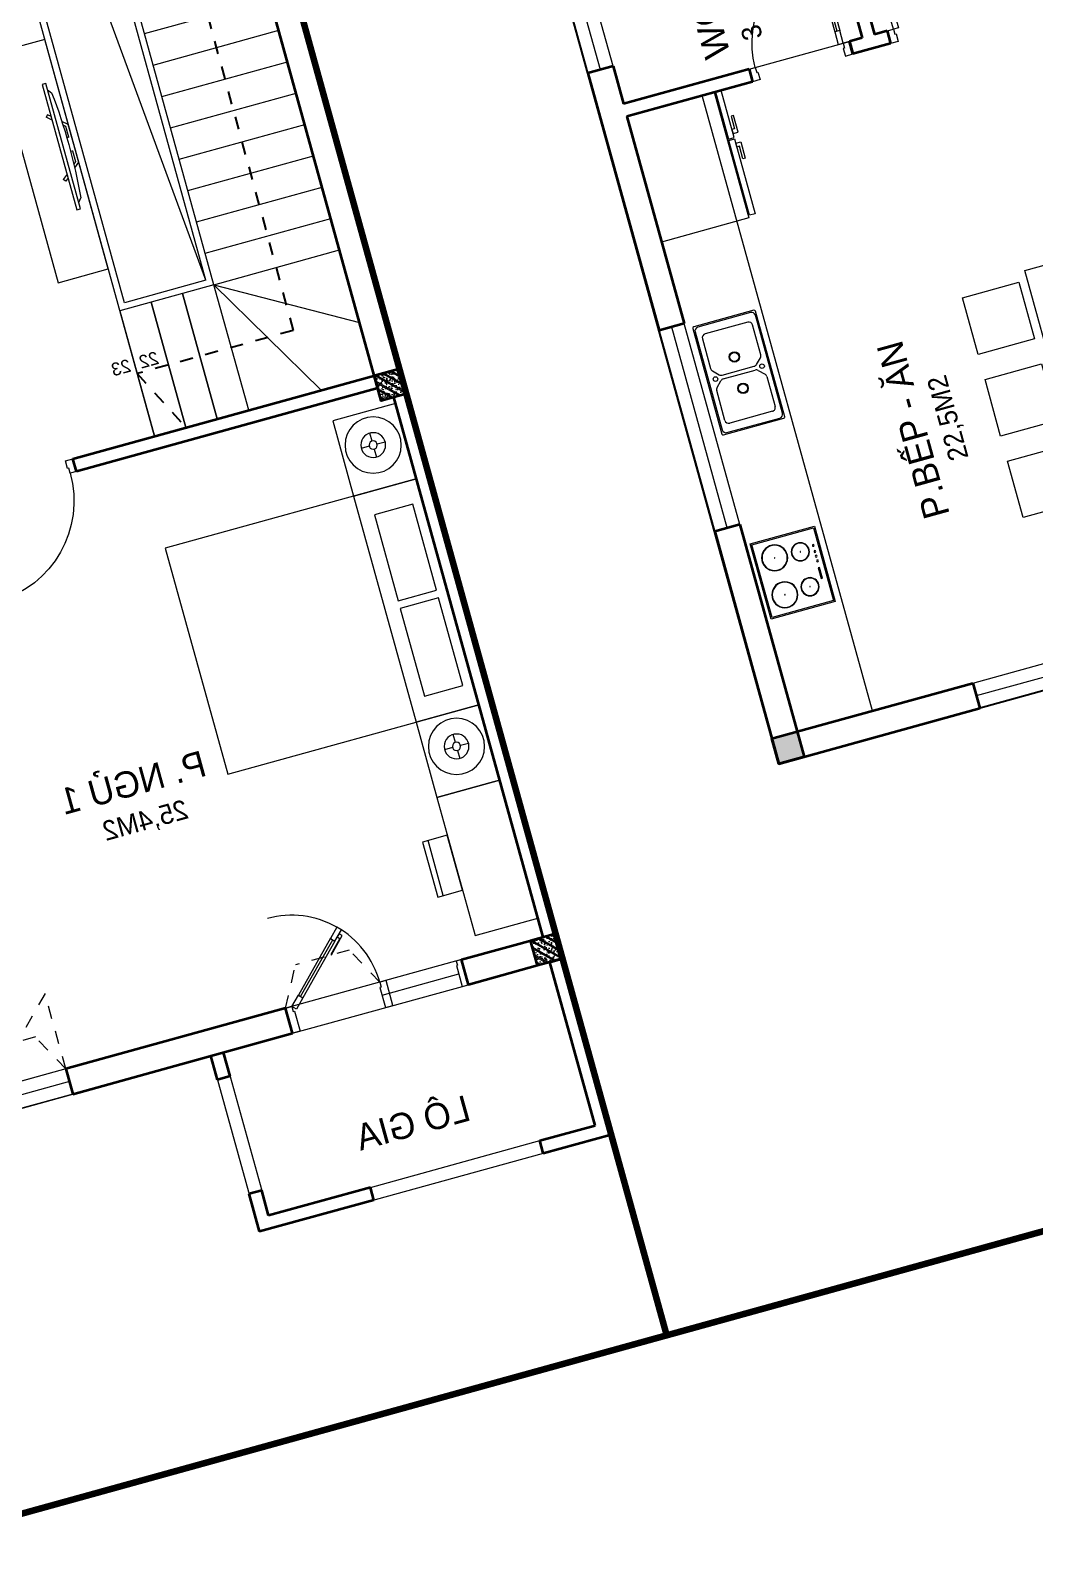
# Model space of a CAD drawing. Header units: metres. Extents: x 568336 to 569219, y 2065964 to 2066430.
# Drawn here: x 568528.06 to 568535.77, y 2066370.25 to 2066381.9 of the extents above; entities that cross this region are included whole.
import ezdxf

# ---------------------------------------------------------------- set-up
doc = ezdxf.new("R2010")
doc.units = ezdxf.units.M
for name, pattern in [('$AUDIT_BAD_LTYPE2', [0]), ('DASHDOT2', [0.5, 0.25, -0.125, 0, -0.125]), ('HIDDEN', [0.375, 0.25, -0.125]), ('HIDDEN2', [0.1875, 0.125, -0.0625])]:
    doc.linetypes.add(name, pattern=pattern)
doc.layers.get('0').update_dxf_attribs({"linetype": 'CONTINUOUS'})
doc.layers.add('-AREA', color=2, linetype='CONTINUOUS', plot=False)
for name, color, linetype, lineweight in [('-CONCRETE', 1, 'CONTINUOUS', 35), ('-DIM', 9, 'CONTINUOUS', 13), ('-DOOR', 137, 'CONTINUOUS', 9), ('-FURNITURE', 46, 'CONTINUOUS', 9), ('-HATCH', 8, 'CONTINUOUS', 5), ('-LINE1', 7, 'CONTINUOUS', 18), ('-LINE2', 252, 'CONTINUOUS', 9), ('-STEEL1', 1, 'CONTINUOUS', 35), ('-TEXT', 7, 'CONTINUOUS', 15), ('-WALL', 4, 'CONTINUOUS', 35), ('TEXT25', 2, 'CONTINUOUS', 13)]:
    doc.layers.add(name, color=color, linetype=linetype, lineweight=lineweight)
doc.layers.add('-RANH GIOI LO DAT', color=12, linetype='CONTINUOUS')
doc.layers.add('1-NETMANH', color=8, linetype='CONTINUOUS')
doc.styles.add('SVN_AVO_thuong', font='')
doc.styles.add('T1', font='', dxfattribs={"height": 200})
doc.styles.add('vnavanth', font='', dxfattribs={"width": 0.8})
doc.styles.get('SVN_AVO_thuong').set_extended_font_data('SVN-Avo')
doc.styles.get('T1').set_extended_font_data('VNgeometric Light')
doc.styles.get('vnavanth').set_extended_font_data('.VnAvantH')

# ---------------------------------------------------------------- blocks, each defined once
blk = doc.blocks.new('*U18')
at = {"linetype": '$AUDIT_BAD_LTYPE2'}
for p, q in [((70, 100), (69.99999999999999, 599.9999999999982)), ((89.99999999999999, 599.9999999999982), (90, 100))]:
    blk.add_line(p, q, dxfattribs=at)
for points in [[(49.99999999999999, 599.9999999999982), (89.99999999999999, 599.9999999999982), (89.99999999999999, 699.9999999999982), (49.99999999999999, 699.9999999999982), (49.99999999999999, 599.9999999999982)], [(49.99999999999999, 602.9059272893337), (50, 100)], [(50, 100), (90, 100), (90, 0), (50, 0), (50, 100)]]:
    blk.add_lwpolyline(points)
for points in [[(118.2698876160139, 494.5156181119073), (118.2698876160139, 664.1349438079906), (89.99999999999999, 664.1349438079906), (89.99999999999999, 635.8650561920058), (112.6159100928053, 635.8650561920058), (112.6159100928053, 494.5156181119073)], [(0, 0), (50, 0), (50, -40), (60, -40), (60, -100.0001724930698), (0, -100.0001724930698)], [(799.9999999999982, 7.105427357601134e-15), (749.9999999999982, 7.105427357601134e-15), (749.9999999999982, -40), (739.9999999999982, -40), (739.9999999999982, -100.0001724930698), (799.9999999999982, -100.0001724930698)]]:
    blk.add_lwpolyline(points, close=True)
at = {"linetype": '$AUDIT_BAD_LTYPE2', "ltscale": 0.3}
blk.add_arc((50, 0), 699.9999999999982, 0, 90, dxfattribs=at)
blk = doc.blocks.new('A$C14986441')
at = {"ltscale": 3}
for p, q in [((-250.0000004096655, 420.0579938191804), (-250.0000000046566, -419.9420061808196)), ((239.9999995855615, 430.0579940553871), (-240.0000004144385, 430.0579938240116)), ((169.9999996216502, 355.0579940216267), (-170.0000003783498, 355.0579938577721)), ((249.9999999953434, -419.9420059388503), (249.9999995903345, 420.0579940611497)), ((-200.0000003639143, 325.0579938432784), (-200.0000002492452, 87.48440071480582)), ((199.9999997507548, 87.48440090671647), (199.9999996360857, 325.0579940361204)), ((-191.2132036748226, 66.27119728422258), (-148.7867967832135, 23.84479043312604)), ((-127.5735933431424, 15.05799387820298), (127.5735929142684, 15.05799400119577)), ((148.7867963454919, 23.84479057660792), (191.213203196472, 66.27119746763492)), ((-200.0000000505825, -324.9420061567216), (-200.0000001650769, -87.36841302824905)), ((-191.2132036109688, -66.15520958823618), (-148.7867967602797, -23.72880269627785)), ((-127.5735933287069, -14.94200612179702), (127.5735929288203, -14.94200599880423)), ((148.7867963684257, -23.72880255279597), (191.2132032602094, -66.15520940389251)), ((199.9999998349231, -87.36841283540707), (199.9999999494175, -324.9420059638796)), ((-240, -429.9420061759884), (240, -429.9420059446129)), ((169.9999999639113, -354.9420059783733), (-170.0000000360887, -354.9420061422279))]:
    blk.add_line(p, q, dxfattribs=at)
blk.add_lwpolyline([(239.9999999807333, -389.9420059446129), (239.99999960477, 390.0579940553871, 0.414213562373095), (209.9999995903345, 420.0579940408934), (-210.0000004096655, 420.0579938384471, 0.414213562373095), (-240.00000039523, 390.0579938240116), (-240.0000000192667, -389.9420061759884, 0.414213562373095), (-210.0000000046566, -419.9420061615529), (209.9999999953434, -419.9420059591066, 0.414213562373095)], format="xyb", close=True, dxfattribs=at)
for centre, radius in [((-2.675224095582962e-07, 125.0579939396703), 40), ((-2.675224095582962e-07, 125.0579939396703), 35), ((-185.5000002072193, 0.05799385026330128), 17.5), ((185.4999997927807, 0.05799402913544327), 17.5), ((-1.469743438065052e-07, -124.9420060603297), 40), ((-1.469743438065052e-07, -124.9420060603297), 35)]:
    blk.add_circle(centre, radius, dxfattribs=at)
for centre, radius, start, end in [((-240.0000004096655, 420.0579938240116), 10, 90.00000002668041, 180.0000000266804), ((-170.0000003639143, 325.0579938577721), 30, 90.00000002668041, 180.0000000266804), ((169.9999996360857, 325.0579940216267), 30, 2.668042644536231e-08, 90.00000002668041), ((239.9999995903345, 420.0579940553871), 10, 2.668042644536231e-08, 90.00000002668041), ((-170.0000002492452, 87.48440073023085), 30, 180.0000000266804, 225.0000000235824), ((-127.5735933576361, 45.05799387820298), 30, 225.0000000235824, 270.0000000266804), ((127.5735928997747, 45.05799400119577), 30, 270.0000000266804, 315.0000000235823), ((169.9999997507548, 87.48440089315409), 30, 315.0000000235823, 2.668042644536231e-08), ((-170.0000001650769, -87.36841301375534), 30, 135.0000000235824, 180.0000000266804), ((-127.5735933142714, -44.94200612179702), 30, 90.00000002668041, 135.0000000235824), ((127.5735929432558, -44.94200599880423), 30, 45.00000002358239, 90.00000002668041), ((169.9999998349231, -87.36841284896946), 30, 2.668042644536231e-08, 45.00000002358239), ((-170.0000000505825, -324.9420061422279), 30, 180.0000000266804, 270.0000000266804), ((169.9999999494175, -324.9420059783733), 30, 270.0000000266804, 2.668042644536231e-08), ((-240.0000000046566, -419.9420061759884), 10, 180.0000000266804, 270.0000000266804), ((239.9999999953434, -419.9420059446129), 10, 270.0000000266804, 2.668042644536231e-08)]:
    blk.add_arc(centre, radius, start, end, dxfattribs=at)
blk = doc.blocks.new('A$C55AD6C8F')
at = {"ltscale": 3}
for p, q in [((-750, 623.9554341743351), (-750, 1000.000000000058)), ((-750, 1000.000000000058), (-704.3477934409166, 1000.000000000058)), ((-704.3477934409166, 1000.000000000058), (-704.3477934409166, 623.9554341743351)), ((0, 1000), (-695.2173631351907, 1000.000000000058)), ((-695.2173631351907, 1000.000000000058), (-695.2173631351907, 5.820766091346741e-11)), ((0, 0), (0, 1000)), ((-704.3477934409166, 623.9554341743351), (-749.9999999999418, 623.9554341743351)), ((-750, 613.395983129798), (-750, 17.63542316207895)), ((-704.3477934409166, 613.395983129798), (-749.9999999999418, 613.3959831297398)), ((-704.3477934409166, 17.63542316207895), (-704.3477934409166, 613.395983129798)), ((-750, 17.63542316207895), (-704.3477934409166, 17.63542316207895)), ((-695.2173631351907, 5.820766091346741e-11), (0, 0))]:
    blk.add_line(p, q, dxfattribs=at)
at = {"ltscale": 3, "elevation": -2.790667130434782e-09}
for points in [[(-750.0000000003492, 688.433921672462), (-750.0000000003492, 656.9339216743247), (-790.097850547405, 656.9339216743247), (-790.097850547405, 788.4142628387199), (-770.7718286834424, 788.4142628387199), (-770.7718286834424, 688.433921672462)], [(-750.0000000003492, 548.917495631671), (-750.0000000003492, 580.4174956298084), (-790.097850547405, 580.4174956298084), (-790.097850547405, 448.9371544654132), (-770.7718286834424, 448.9371544654132), (-770.7718286834424, 548.917495631671)]]:
    blk.add_lwpolyline(points, close=True, dxfattribs=at)
blk = doc.blocks.new('A$C23F441E4')
at = {"ltscale": 3}
blk.add_lwpolyline([(-300, -0.0002277038292959332), (-300, -510.0002277038293), (300, -510.0002277038293), (300, -0.0002277038292959332), (-300, -0.0002277038292959332)], dxfattribs=at)
for points in [[(-290, -10.0002277038293), (-290, -500.0002277038293), (290, -500.0002277038293), (290, -10.0002277038293)], [(-99.92361733876169, -45.7805013358593), (-15.01730352267623, -45.7805013358593), (-15.01730352267623, -56.33586340083275), (-99.92361733876169, -56.33586340083275)]]:
    blk.add_lwpolyline(points, close=True, dxfattribs=at)
for centre, radius in [((-139, -156.0002277038293), 70), ((-139, -156.0002277038293), 67), ((36.90287313051522, -47.90127239702269), 6.597286366527707), ((74.40287313051522, -47.90127239702269), 6.597286366527707), ((139, -156.0002277038293), 70), ((139, -156.0002277038293), 67), ((111.9028731305152, -47.90127239702269), 6.597286366527707), ((160.4028731305152, -47.90127239702269), 6.597286366527707), ((-139, -156.0002277038293), 2), ((139, -156.0002277038293), 2), ((-147.0336941294372, -358.653199238237), 100), ((-147.0336941294372, -358.653199238237), 97), ((147.0336941294372, -358.653199238237), 100), ((147.0336941294372, -358.653199238237), 97), ((-147.0336941294372, -358.653199238237), 2), ((147.0336941294372, -358.653199238237), 2)]:
    blk.add_circle(centre, radius, dxfattribs=at)
blk = doc.blocks.new('A$C5C575821')
at = {"layer": '-CONCRETE'}
h = blk.add_hatch(color=256, dxfattribs=at)
h.dxf.hatch_style = 1
h.paths.add_polyline_path([(-0.00237559899687767, 200.0000000000146), (-0.00237559899687767, 1.455191522836685e-11), (199.9976244010031, 1.455191522836685e-11), (199.9976244010031, 200.0000000000146)])
blk.add_lwpolyline([(-0.00237559899687767, 1.455191522836685e-11), (199.9976244010031, 1.455191522836685e-11), (199.9976244010031, 200.0000000000146), (-0.00237559899687767, 200.0000000000146)], close=True, dxfattribs=at)
blk = doc.blocks.new('A$C2896516a')
for points in [[(75, 1385.934425984509), (525, 1385.934425905347), (525.0000000782311, 1835.934425905347), (75.0000000782311, 1835.934425984509), (75, 1385.934425984509)], [(725, 1385.934425870422), (1175, 1385.934425792191), (1175.000000078231, 1835.934425792191), (725.0000000782311, 1835.934425870422), (725, 1385.934425870422)], [(1375, 1385.934425753978), (1825, 1385.934425675747), (1825.000000078231, 1835.934425675747), (1375.000000078231, 1835.934425753978), (1375, 1385.934425753978)], [(75, 450), (525, 450.0000000791624), (525.0000000782311, 7.916241884231567e-08), (75.0000000782311, 0), (75, 450)], [(725, 450.000000114087), (1175, 450.0000001923181), (1175.000000078231, 1.923181116580963e-07), (725.0000000782311, 1.140870153903961e-07), (725, 450.000000114087)], [(1375, 450.0000002305314), (1825, 450.0000003087625), (1825.000000078231, 3.087625373154879e-07), (1375.000000078231, 2.305314410477877e-07), (1375, 450.0000002305314)]]:
    blk.add_lwpolyline(points)
blk.add_lwpolyline([(0, 517.9672129922546), (1900, 517.9672129922546), (1900, 1317.967212992255), (0, 1317.967212992255)], close=True)
blk = doc.blocks.new('M32-T2')
at = {"layer": '-AREA'}
blk.add_lwpolyline([(205466.3236621025, -1034387.245865808), (202564.1492124477, -1034384.619509004), (202565.0844007377, -1033183.657776216), (199728.8250094427, -1033183.65777622), (198466.3236626978, -1031979.372704577), (198466.3236626978, -1029755.591852907), (197466.5221095414, -1029755.591852907), (197466.5221095414, -1024255.591068474), (198465.6071677874, -1024255.591068474), (198466.3236627033, -1018255.591067977), (205466.3236621024, -1018255.591067977)], close=True, dxfattribs=at)
at = {"layer": '-DOOR'}
for p, q in [((198465.7764601762, -1019855.612849577), (198465.4935199373, -1021255.613584774)), ((198566.0264005885, -1019855.612849577), (198565.7434603496, -1021255.613584774)), ((198665.5604574426, -1019855.612849577), (198665.2775172038, -1021255.613584774))]:
    blk.add_line(p, q, dxfattribs=at)
for points in [[(201916.2842112793, -1018255.591068479), (200316.2842112793, -1018255.591068479), (200316.2842112793, -1018455.591068488), (201916.2842112793, -1018455.591068488)], [(204566.3236621026, -1018255.59106858), (203966.3236621026, -1018255.59106858), (203966.3236621026, -1018455.59106858), (204566.3236621026, -1018455.59106858)]]:
    blk.add_lwpolyline(points, close=True, dxfattribs=at)
for points in [[(200316.2842112793, -1018355.591068488), (201916.2842112793, -1018355.591068488)], [(203966.3236621026, -1018355.591068581), (204566.3236621026, -1018355.591068581)]]:
    blk.add_lwpolyline(points, dxfattribs=at)
at = {"layer": '-FURNITURE'}
blk.add_line((198666.3236627034, -1019055.591068459), (203566.2471354543, -1019055.591068459), dxfattribs=at)
at = {"layer": '-HATCH'}
blk.add_line((203666.247221701, -1019455.591068471), (203666.2472217146, -1020255.591068471), dxfattribs=at)
at = {"layer": '-RANH GIOI LO DAT', "linetype": 'HIDDEN', "ltscale": 10, "const_width": 50}
blk.add_lwpolyline([(199451.4178575455, -1036598.047237429), (205466.3236621032, -1036132.558427745), (205466.3236621025, -1016255.591068573), (194466.3236619882, -1016255.591068438), (194466.3236616741, -1031983.839740519)], close=True, dxfattribs=at)
at = {"layer": '-WALL'}
for p, q in [((198466.3236627033, -1018255.591068474), (198466.2456654396, -1019855.567927769)), ((200316.2842112793, -1018255.591068488), (198466.3236627033, -1018255.591068474)), ((200316.2842112793, -1018455.591068488), (200316.2842112793, -1018255.591068488)), ((203966.3236621026, -1018255.591068493), (201916.2842112793, -1018255.591067977)), ((201916.2842112793, -1018455.591068479), (201916.2842112793, -1018255.591068479)), ((203966.3236621026, -1018455.591068492), (203966.3236621026, -1018255.591068493)), ((198666.3236627034, -1018455.591068461), (198666.2456654397, -1019855.613584774)), ((200316.2842112794, -1018455.591068461), (198666.3236627034, -1018455.591068461)), ((203566.2471354543, -1018455.591068492), (201916.2842112793, -1018455.591068492)), ((203566.2471354543, -1019455.591068471), (203566.2471354543, -1018455.591068492)), ((203666.2471354543, -1019455.591068471), (203666.2471354543, -1018455.591068492)), ((203966.3236621026, -1018455.591068492), (203666.2471354543, -1018455.591068492)), ((203666.2471354543, -1019455.591068471), (203566.2471354543, -1019455.591068471)), ((198666.2164166123, -1019855.567927769), (198466.2164166123, -1019855.567927769)), ((203666.2471354543, -1020255.591068471), (203566.2470492079, -1020255.591068472)), ((203566.2471354544, -1020555.591068467), (203566.2471354544, -1020255.591068472)), ((203566.2471354544, -1020255.591068472), (203666.2471354544, -1020255.591068471)), ((203666.2471354544, -1020355.59106847), (203666.2471354544, -1020255.591068471)), ((205266.3236621025, -1020355.591068479), (203666.2471354544, -1020355.59106847)), ((203666.2471354543, -1020555.591068468), (203666.2471354543, -1020455.59106847)), ((205266.3236621019, -1020455.591068479), (203666.2471354538, -1020455.59106847)), ((203666.2471354543, -1020555.591068468), (203566.2471354544, -1020555.591068467))]:
    blk.add_line(p, q, dxfattribs=at)
at = {"layer": '-DOOR', "xscale": -1, "rotation": 270}
blk.add_blockref('*U18', (203666.247221701, -1020255.591068471), dxfattribs=at)
at = {"layer": '-DOOR', "rotation": 270}
blk.add_blockref('*U18', (203666.247221701, -1020555.591068468), dxfattribs=at)
at = {"layer": '-FURNITURE', "xscale": -1}
for name, p, rotation in [('A$C55AD6C8F', (202566.2471354542, -1018455.591068484), 270), ('A$C23F441E4', (199851.013638026, -1019003.883434202), 180)]:
    blk.add_blockref(name, p, dxfattribs=dict(at, rotation=rotation))
at = {"layer": '-FURNITURE', "rotation": 270}
blk.add_blockref('A$C14986441', (201441.9690260269, -1018758.770945773), dxfattribs=at)
at = {"layer": '-FURNITURE', "xscale": -1}
blk.add_blockref('A$C2896516a', (201612.18812183, -1022402.62175993), dxfattribs=at)
at = {"layer": '-WALL', "xscale": -1}
blk.add_blockref('A$C5C575821', (198666.3212871043, -1018455.591068474), dxfattribs=at)
at = {"layer": '-TEXT', "color": 2, "style": 'vnavanth'}
blk.add_text('wc2A', height=199.9591899200177, dxfattribs=at).set_placement((203816.4390239797, -1019351.201839453))
at = {"layer": 'TEXT25'}
for s, height, rotation, style, p in [('3,5M2', 150, 359.9999999899487, 'T1', (203875.7901306329, -1019624.309768139)), ('P.BẾP - ĂN', 200, 1.005123984043621e-08, 'SVN_AVO_thuong', (199962.0305870169, -1020031.27477903)), ('22,5M2', 150, 359.9999999899487, 'T1', (200343.2845201681, -1020286.351758831))]:
    blk.add_text(s, height=height, rotation=rotation, dxfattribs=dict(at, style=style)).set_placement(p)
blk = doc.blocks.new('*U152')
at = {"linetype": '$AUDIT_BAD_LTYPE2'}
for p, q in [((70, 100), (70, 699.9999999999982)), ((90, 699.9999999999982), (90, 100))]:
    blk.add_line(p, q, dxfattribs=at)
for points in [[(50, 699.9999999999982), (90, 699.9999999999982), (90, 799.9999999999982), (50, 799.9999999999982), (50, 699.9999999999982)], [(50, 702.9059272893337), (50, 100)], [(50, 100), (90, 100), (90, 0), (50, 0), (50, 100)]]:
    blk.add_lwpolyline(points)
for points in [[(118.2698876160139, 594.5156181119073), (118.2698876160139, 764.1349438079906), (90, 764.1349438079906), (90, 735.8650561920058), (112.6159100928053, 735.8650561920058), (112.6159100928053, 594.5156181119073)], [(0, 0), (50, 0), (50, -40), (60, -40), (60, -99.99999999999272), (0, -99.99999999999272)], [(899.9999999999982, 1.3252863207713e-28), (849.9999999999982, 1.3252863207713e-28), (849.9999999999982, -40.00000000000001), (839.9999999999982, -40.00000000000001), (839.9999999999982, -99.99999999999272), (899.9999999999982, -99.99999999999272)]]:
    blk.add_lwpolyline(points, close=True)
at = {"linetype": '$AUDIT_BAD_LTYPE2', "ltscale": 0.3}
blk.add_arc((50, 0), 799.9999999999982, 0, 90, dxfattribs=at)
blk = doc.blocks.new('1800X2000')
at = {"layer": '-FURNITURE'}
blk.add_line((325497.3064970744, 17765.29446492715), (325497.3064973904, 19565.2944651944), dxfattribs=at)
for points in [[(323997.3057774993, 19565.2944651944), (325997.3064971831, 19565.2944651944), (325997.3064971831, 17765.29446484288), (323997.3057774993, 17765.29446484288)], [(325612.9490047574, 19390.79434491032), (325919.0064973457, 19390.79434491032), (325919.0064973457, 18691.29434485664), (325612.9490047574, 18691.29434485664)], [(325612.9490046239, 18629.79434491026), (325919.0064972151, 18629.79434491026), (325919.0064972151, 17946.79434485664), (325612.9490046239, 17946.79434485664)]]:
    blk.add_lwpolyline(points, close=True, dxfattribs=at)
blk = doc.blocks.new('XR.MB.LM123$0$tvi 1')
blk.add_lwpolyline([(28.54445810673496, -2.291926648467779e-10), (28.54445810673496, -999.9999999999964), (-7.275957614183426e-12, -1000), (0, 0)], close=True)
for points in [[(28.54445810680045, -50.31958968611434), (52.37372755713295, -80.86315460130209)], [(-24.09820395050338, -235.5599978379832), (-39.09879504836863, -251.7939635238108)], [(0, -284.7849796677438), (-39.09879504836863, -251.7939635238108)], [(0, -255.9952397129928), (-24.09820395050338, -235.5599978379832)], [(69.66229681991535, -315.0836646851385), (111.1934016081432, -350.2927865858655), (111.193401608034, -649.712917566063), (69.68611289083492, -684.9110379843005)], [(89.09002233762294, -445.7449799550195), (89.09002233762294, -359.9578938602899), (70.91298945683957, -344.6203678706661)], [(89.09002233762294, -445.7449799550195), (73.49991829216015, -445.7449799550232)], [(89.09002233768115, -554.2550200447404), (89.09002233773936, -640.0421061392371), (70.91298945678864, -655.3796321293303)], [(89.09002233768115, -554.2550200447404), (73.49991829216015, -554.2550200447404)], [(0, -715.2150203320198), (-39.09879504836863, -748.2060364759491)], [(-24.09820395050338, -764.4400021620095), (-39.09879504836863, -748.2060364759491)], [(0, -744.004760287), (-24.09820395050338, -764.4400021620095)], [(28.54445810674224, -949.680410313882), (52.37372755713295, -919.1368453984578)]]:
    blk.add_lwpolyline(points)
blk.add_arc((-4025.16618952866, -499.9999999999964), 4099.025185406737, 354.1310878512652, 5.868912148527433)
blk = doc.blocks.new('12PLMP12')
at = {"color": 0, "linetype": 'ByBlock'}
for p, q in [((-1.25, 0), (-3.75, 0)), ((0, 1.25), (0, 3.75)), ((1.25, 0), (3.75, 0)), ((0, -1.25), (0, -3.75))]:
    blk.add_line(p, q, dxfattribs=at)
for radius in [8.5, 3.75, 1.25]:
    blk.add_circle((0, 0), radius, dxfattribs=at)
blk = doc.blocks.new('X-5M-G-MB PHONGNGU$0$A$C25DB0C3F')
at = {"elevation": -1.640194e-10}
for points in [[(197.042397281708, 437.8598038521595), (197.0369402521756, -4.041241481900215e-06), (2.670008689165115e-05, 0.002451622160151601), (0.005483729648403823, 437.8622595155612)], [(0.005483729648403823, 437.8622595155612), (197.0369402521756, 437.8622595153283), (197.0369402521756, -4.041241481900215e-06), (0.005483729648403823, -4.041226929984987e-06)]]:
    blk.add_lwpolyline(points, close=True, dxfattribs=at)
at = {"elevation": -1.640194e-10, "flags": 128}
blk.add_lwpolyline([(43.79146451898851, 437.8617138124537), (43.78600748942699, 0.001905919052660465)], dxfattribs=at)
blk = doc.blocks.new('*U151')
at = {"linetype": '$AUDIT_BAD_LTYPE2'}
for p, q in [((134.8528137423857, 56.56854249492379), (488.4062043356582, 410.1219330881962)), ((502.5483399593892, 395.9797974644653), (148.9949493661167, 42.42640687119284))]:
    blk.add_line(p, q, dxfattribs=at)
for points in [[(474.2640687119273, 424.2640687119272), (502.5483399593892, 395.9797974644653), (573.2590180780439, 466.69047558312), (544.974746830582, 494.9747468305819), (474.2640687119273, 424.2640687119272)], [(476.3188696038515, 426.3188696038514), (120.7106781186548, 70.71067811865474)], [(120.7106781186548, 70.71067811865474), (148.9949493661167, 42.42640687119284), (78.2842712474619, -28.2842712474619), (50, 0), (120.7106781186548, 70.71067811865474)]]:
    blk.add_lwpolyline(points)
for points in [[(447.9494474537137, 301.4012464854598), (567.8884228737038, 421.3402219054498), (547.8985936370387, 441.3300511421148), (527.9087644003944, 421.3402219054705), (543.9006277897223, 405.3483585161426), (443.9514816063765, 305.3992123327969)], [(0, 0), (50, 0), (50, -40), (60, -40), (60, -199.3588634537518), (0, -199.3588634537518)], [(799.9999999999982, 7.105427357601134e-15), (749.9999999999982, 7.105427357601134e-15), (749.9999999999982, -40), (739.9999999999982, -40), (739.9999999999982, -199.3588634537518), (799.9999999999982, -199.3588634537518)]]:
    blk.add_lwpolyline(points, close=True)
at = {"linetype": '$AUDIT_BAD_LTYPE2', "ltscale": 0.3}
blk.add_arc((50, 0), 699.9999999999982, 0, 90, dxfattribs=at)
blk = doc.blocks.new('D12')
at = {"layer": '-DOOR'}
for p, q in [((0, 200.0213350024052), (1200, 200.0213350024052)), ((0, 100), (1200, 100.2985981091746)), ((0, 0), (1200, 0.2985981091745802))]:
    blk.add_line(p, q, dxfattribs=at)
at = {"layer": '-LINE2', "linetype": 'HIDDEN2', "ltscale": 10}
for p, q in [((0, 200), (0, 800)), ((0, 800), (600, 200.0213350024052)), ((1200, 800), (600, 200.0213350024052)), ((1200, 200), (1200, 800)), ((1200, 200), (1200, 800)), ((0, 200.0213350024052), (160.3887441940024, 500)), ((160.3887441940024, 500), (439.4600093320769, 500.1492614196613)), ((600, 200.0213350024052), (439.4600093320769, 500.1492614196613)), ((600, 200.0213350024052), (760.5399906679231, 500.1492614196613)), ((1039.611255805998, 500), (760.5399906679231, 500.1492614196613)), ((1200, 200.0213350024052), (1039.611255805998, 500))]:
    blk.add_line(p, q, dxfattribs=at)
blk = doc.blocks.new('18x35')
at = {"layer": '-HATCH'}
h = blk.add_hatch(dxfattribs=at)
h.set_pattern_fill('CHAU-01', color=256, scale=10, angle=-1.272221872585407e-14, pattern_type=2)
h.set_pattern_definition([(49.99999999999999, (0, 0), (71.72601826007535, -6.275213498259527), [7.5, -82.5]), (355, (0, 0), (-13.87513336129999, 75.21921337000119), [6, -66]), (100.4514, (5.977167999997619, -0.5229339999999638), (57.85093817140217, 68.94395420609534), [6.374019000000001, -70.1142112]), (46.18419999999998, (0, 20), (106.7241048625644, -16.55190143290183), [11.25, -123.75]), (96.63559999999998, (8.89367449999554, 18.62066930000003), (93.46627055487036, 97.41178709004416), [9.561028799999994, -105.1713]), (351.1842, (0, 20), (93.46619451336275, 97.41186009253245), [9, -99]), (20.99999999999998, (10, 15), (59.69070521184616, -40.2618890665339), [7.5, -82.5]), (326.0000000000001, (10, 15), (24.33153319215819, 72.5150045046853), [6, -66]), (71.45139999999999, (14.97422329999972, 11.64483940000002), (84.022262858149, 32.25304967099522), [6.374019000000001, -70.1142112]), (37.49999999999998, (0, 0), (1.215985531729074, 33.28938538313115), [0, -65.19999999999999, 0, -67, 0, -66.25]), (7.499999999999987, (0, 0), (26.30695374421487, 39.44117118823602), [0, -38.2, 0, -63.7, 0, -25.25]), (327.5, (-22.30000000000291, 0), (53.3822436172409, -2.255487173437988), [0, -25, 0, -78, 0, -103.5]), (317.5, (-32.30000000000291, 0), (58.31861693423862, 10.01049823323176), [0, -32.5, 0, -51.8, 0, -73.5]), (44.99999999999999, (0, 0), (-30.05203820042826, 30.05203820042828), []), (44.99999999999999, (0, 12.25), (-30.05203820042826, 30.05203820042828), [])])
h.paths.add_polyline_path([(96508.03118051568, 47993.04977023201), (96508.03118051568, 47793.04977023201), (96708.03118051568, 47793.04977023201), (96708.03118051568, 47993.04977023201)])
at = {"layer": '-STEEL1'}
blk.add_lwpolyline([(96508.03118051568, 47793.04977023201), (96708.03118051568, 47793.04977023201), (96708.03118051568, 47993.04977023201), (96508.03118051568, 47993.04977023201)], close=True, dxfattribs=at)
blk = doc.blocks.new('M1-T2')
at = {"layer": '-CONCRETE', "color": 1, "linetype": 'HIDDEN', "ltscale": 10, "const_width": 50}
blk.add_lwpolyline([(191581.7177010371, 50951.98888872014), (197581.6939540912, 50951.98888872005), (197581.7429788466, 30952.01227472891), (191581.7667257926, 30952.01227472891)], close=True, dxfattribs=at)
at = {"layer": '-DOOR'}
for p, q in [((195482.1046997608, 34151.95781405905), (195482.2173081101, 33951.95787746226)), ((192991.9612267978, 34051.97156198836), (192380.7417146031, 34051.97156198836))]:
    blk.add_line(p, q, dxfattribs=at)
blk.add_lwpolyline([(192331.9612267982, 34151.98482892333), (192372.6116333023, 34151.98482892333), (192372.6116333023, 34119.46450372008), (192380.7417146031, 34119.46450372008), (192380.7417146031, 33951.98482896041), (192331.9612267982, 33951.98482896041)], close=True, dxfattribs=at)
for points in [[(192331.96122545, 34151.9650449), (193731.9612261062, 34151.95119095598), (193731.9612261064, 33951.95119095598), (192331.9612254502, 33951.9650449)], [(195482.1046997608, 34151.95781405905), (196681.9148151621, 34152.25640030159), (196681.9148151624, 33952.25640030159), (195482.104699761, 33951.95781405905)]]:
    blk.add_lwpolyline(points, dxfattribs=at)
at = {"layer": '-FURNITURE'}
for points in [[(193931.43780169, 41812.9924690864), (193931.4378016902, 39984.37365565186), (193531.4378016902, 39984.37365565186), (193531.43780169, 41812.9924690864)], [(191681.890203857, 37801.59738755235), (191681.8902036072, 38401.59738724533), (192181.8902036072, 38401.59738733305), (192181.890203857, 37801.59738764007)], [(191681.8874519427, 35401.59738750743), (191681.8874516929, 36001.59738720041), (192181.8874516929, 36001.59738728813), (192181.8874519427, 35401.59738759515)], [(191681.8846994627, 35401.59738759515), (192181.8846994627, 35401.59738759515), (192181.8846994627, 34301.59738759515), (191681.8846994627, 34301.59738759515)]]:
    blk.add_lwpolyline(points, close=True, dxfattribs=at)
at = {"layer": '-LINE1'}
for p, q in [((192781.8645775628, 39651.71386036465), (192781.8645775637, 42151.71386036453)), ((192831.8645775635, 39701.71386036469), (192831.8645775637, 42101.71386036453)), ((193481.4378016894, 39701.71386036469), (193481.4378016903, 42101.71386036453)), ((193531.4378016901, 39701.71386036472), (193531.4378016903, 42101.71386036456)), ((192831.8645775635, 39701.71386036469), (193014.8835254203, 41900.68244678644)), ((192781.8645775637, 39651.71386036537), (191781.8846994525, 39074.37520855197)), ((192781.8645775628, 39651.71386036376), (192204.5143083745, 38651.71386036469)), ((192781.8645775637, 39651.71386036469), (193531.4378016903, 39651.71386036469)), ((192781.8645775637, 38651.71386036469), (192781.8645775637, 39651.71386036469)), ((192831.8645775635, 39701.71386036469), (193481.4378016894, 39701.71386036469)), ((193031.7223189393, 39651.71386036469), (193031.7223189393, 38651.71386036469)), ((193031.7223189393, 38651.71386036469), (193031.7223189393, 39651.71386036469)), ((193281.5800603149, 39651.71386036469), (193281.5800603149, 38651.71386036469)), ((193281.5800603149, 38651.71386036469), (193281.5800603148, 39651.71386036469)), ((193531.4378016904, 38651.71386036469), (193531.4378016903, 39701.71386036469)), ((193531.4378016904, 39651.71386036469), (193531.4378016904, 38651.71386036469)), ((193431.4378016904, 38651.71386036469), (191681.8846994524, 38651.71386036469))]:
    blk.add_line(p, q, dxfattribs=at)
at = {"layer": '-LINE1', "lineweight": 18}
for p, q in [((192781.864577564, 41651.7138603646), (191781.8352278071, 41651.7138603646)), ((192781.864577564, 41401.7138603646), (191781.8352278071, 41401.7138603646)), ((192781.864577564, 41151.71386036462), (191781.8352278071, 41151.71386036462)), ((192781.864577564, 40901.71386036462), (191781.8352278071, 40901.71386036462)), ((192781.864577564, 40651.71386036462), (191781.8352278071, 40651.71386036462)), ((192781.8645775633, 40401.71386036462), (191781.8352278064, 40401.71386036462)), ((192781.8645775637, 40151.71386036462), (191781.8352278068, 40151.71386036462)), ((192781.8645775633, 39901.71386036462), (191781.8352278064, 39901.71386036462)), ((192781.8645775637, 39651.71386036469), (191781.8352278068, 39651.71386036469))]:
    blk.add_line(p, q, dxfattribs=at)
blk.add_lwpolyline([(191581.7411493842, 50951.93153578669), (197581.7174024383, 50951.9315357866), (197581.7664271937, 30951.95492153367), (191581.7901741396, 30951.95492153367)], close=True, dxfattribs=at)
at = {"layer": '-LINE1'}
for points in [[(194381.9612261064, 33952.12939903888), (194381.9612261064, 32552.12939903888), (191581.9612261065, 32552.12939903894), (191581.9612261062, 33952.12939903888)], [(194281.9612261064, 33952.12939903888), (194281.9612261064, 32852.12939903888)], [(193471.9612261064, 32652.12939903891), (192121.9612261064, 32652.12939903894)]]:
    blk.add_lwpolyline(points, dxfattribs=at)
at = {"layer": '-LINE2', "linetype": 'HIDDEN2', "ltscale": 10}
for p, q in [((192981.8782542219, 34151.81175561759), (193142.2669984159, 34451.81175561759)), ((193142.2669984159, 34451.81175561759), (193571.5724826038, 34451.95119095597)), ((193731.9612267978, 34151.95119095597), (193571.5724826038, 34451.95119095597))]:
    blk.add_line(p, q, dxfattribs=at)
at = {"layer": '-WALL'}
for p, q in [((191581.9612261218, 43152.21864277967), (191581.9612261062, 33952.12939903888)), ((191781.8846994565, 38651.71386053931), (191781.8846994633, 43152.21864277952)), ((194181.7288367685, 38651.71386023989), (191681.8479163596, 38651.71386053934)), ((194181.728836786, 38551.71386025392), (194181.7288367685, 38651.71386023989)), ((191681.8846994476, 34151.78813647057), (191681.8846994623, 38451.59738793888)), ((191781.9171037749, 38551.71386025695), (194181.728836786, 38551.71386025392)), ((192331.9612261064, 34151.78938464209), (191681.8846994476, 34151.78813647057)), ((192331.9612261064, 33952.13087406912), (192331.9612261064, 34151.78938464209)), ((193731.9612267978, 34151.96695212407), (195482.1046997608, 34151.96695212407)), ((193731.9612267978, 33951.9524392639), (193731.9612267978, 34151.96695212407)), ((195482.1046997608, 34151.96695212407), (195482.1046997608, 33951.9524392639)), ((191581.9612261062, 33952.12939903888), (192331.9612261064, 33952.13087406912)), ((191581.9612261064, 32552.12939903888), (191581.9612261062, 33952.12939903894)), ((191681.9612261062, 33952.12939903894), (191581.9612261062, 33952.12939903894)), ((191681.9612261064, 32652.12939903888), (191681.9612261062, 33952.12939903894)), ((195482.1046997608, 33951.9524392639), (193731.9612267978, 33951.9524392639)), ((194281.9612261064, 33761.9524392639), (194281.9612261064, 33951.9524392639)), ((194381.9612261064, 33761.9524392639), (194381.9612261064, 33951.9524392639)), ((194281.9612261064, 33761.9524392639), (194381.9612261064, 33761.9524392639)), ((194281.9612261064, 32652.12939903888), (194281.9612261064, 32852.12939903888)), ((194281.9612261064, 32852.12939903888), (194381.9612261064, 32852.12939903888)), ((194381.9612261064, 32552.12939903888), (194381.9612261064, 32852.12939903888)), ((192121.9612261064, 32652.12939903888), (191681.9612261064, 32652.12939903888)), ((192121.9612261064, 32552.12939903888), (192121.9612261064, 32652.12939903888)), ((193471.9612261064, 32552.1293990389), (193471.9612261064, 32652.1293990389)), ((193471.9612261064, 32652.1293990389), (194281.9612261064, 32652.12939903888)), ((192121.9612261064, 32552.12939903888), (191581.9612261064, 32552.12939903888)), ((193471.9612261064, 32552.1293990389), (194381.9612261065, 32552.12939903888))]:
    blk.add_line(p, q, dxfattribs=at)
at = {"layer": '1-NETMANH', "linetype": 'DASHDOT2'}
blk.add_lwpolyline([(193108.9081962636, 42651.95405864152), (192274.0418498825, 42651.95405864152), (192289.6579554876, 39150.79739914944), (192289.6579554876, 39150.79739914944), (193531.4378016904, 39151.71386036469), (193281.5800603149, 38651.71386036469)], dxfattribs=at)
at = {"layer": '-DIM', "rotation": 180.0000000100511}
blk.add_blockref('1800X2000', (517679.1939453348, 55566.89190958357), dxfattribs=at)
at = {"layer": '-DOOR', "rotation": 180}
blk.add_blockref('*U152', (195081.7288367851, 38551.71387659042), dxfattribs=at)
at = {"layer": '-DOOR', "xscale": -1}
blk.add_blockref('*U151', (193731.9612267978, 34151.96695212407), dxfattribs=at)
at = {"layer": '-FURNITURE', "extrusion": (0, 0, -1), "xscale": -1, "rotation": 180.0036897224084}
blk.add_blockref('XR.MB.LM123$0$tvi 1', (-193642.5990039817, 40485.72025941974), dxfattribs=at)
at = {"layer": '-FURNITURE', "extrusion": (0, 0, -1), "xscale": -25.40000000037255, "yscale": 25.40000000037255, "zscale": -25.40000000037255, "rotation": 270}
for p in [(-191931.890203857, 38139.31591687683), (-191931.8874519427, 35739.31591683191)]:
    blk.add_blockref('12PLMP12', p, dxfattribs=at)
at = {"layer": '-FURNITURE', "rotation": 180.0007140750975}
blk.add_blockref('X-5M-G-MB PHONGNGU$0$A$C25DB0C3F', (192378.9191585024, 35100.68551907282), dxfattribs=at)
at = {"layer": '-STEEL1'}
for p in [(95073.69142309617, -9341.535821170866), (95073.69142309617, -13841.16329987827)]:
    blk.add_blockref('18x35', p, dxfattribs=at)
blk.add_blockref('D12', (195482.2173081101, 33951.95787746226))
at = {"layer": '-TEXT', "color": 2, "style": 'vnavanth'}
for s, p in [('22', (193343.8776875657, 39179.09180101928)), ('23', (193565.0599501556, 39179.09180101928))]:
    blk.add_text(s, height=99.97959496000885, dxfattribs=at).set_placement(p)
at = {"layer": 'TEXT25'}
for s, height, style, p in [('P. NGỦ 1', 200, 'SVN_AVO_thuong', (193828.0914676749, 36034.34057784747)), ('25,4M2', 150, 'T1', (194051.615527528, 35756.70751031052)), ('LÔ GIA', 200, 'SVN_AVO_thuong', (192578.856507321, 32943.90429376002))]:
    blk.add_text(s, height=height, rotation=359.9999999899488, dxfattribs=dict(at, style=style)).set_placement(p)

msp = doc.modelspace()

# ---------------------------------------------------------------- block references
at = {"layer": '-DIM', "xscale": 0.001, "yscale": 0.001, "zscale": 0.001, "rotation": 105.4590240808033}
msp.add_blockref('M32-T2', (567605.2885759645, 2065913.567334296), dxfattribs=at)

# ---------------------------------------------------------------- next in the draw order: block references
at = {"layer": '-DIM', "xscale": -0.001, "yscale": 0.001, "zscale": 0.001, "rotation": 15.45900309534941}
msp.add_blockref('M1-T2', (568725.8434435407, 2066393.114172314), dxfattribs=at)

doc.saveas('drawing.dxf')
